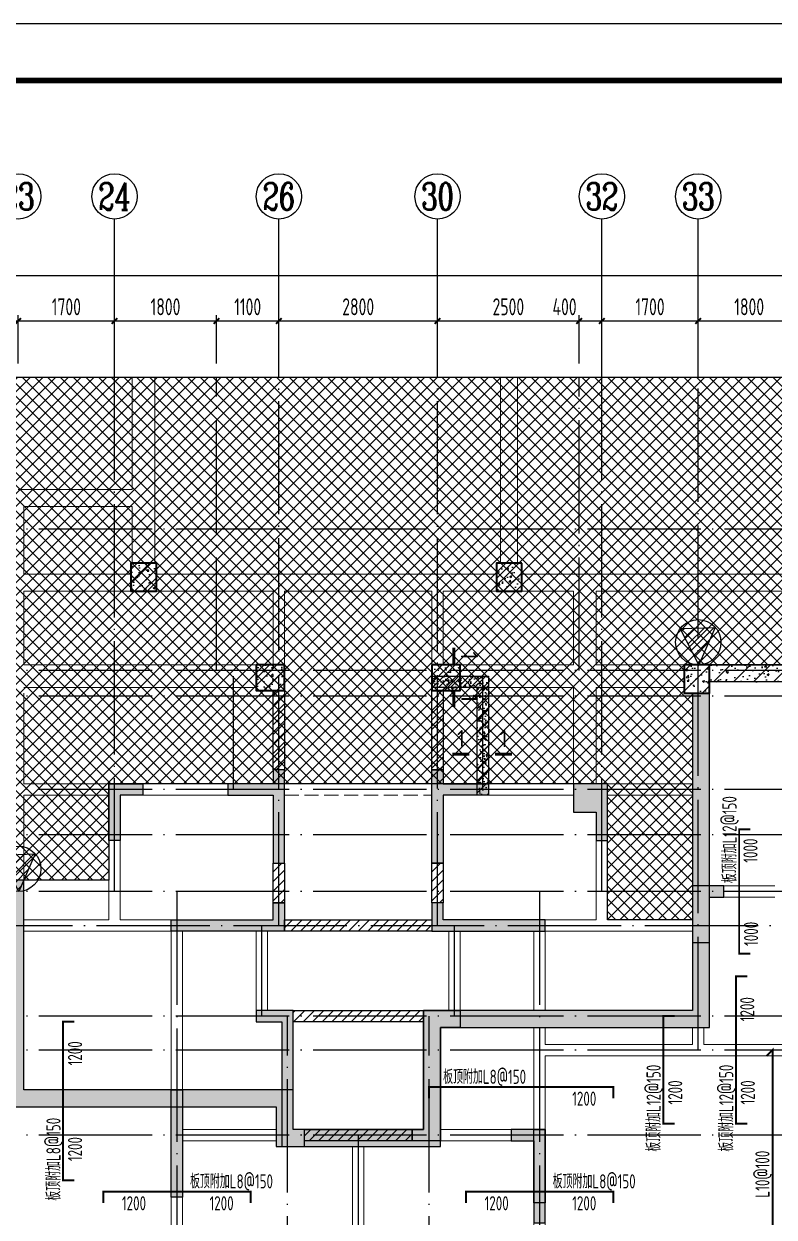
# Model space of a CAD drawing. Extents: x -1712635 to -854203, y -534641 to -21985.
# Drawn here: x -1217691 to -1204452, y -82062 to -60993 of the extents above; entities that cross this region are included whole.
import ezdxf
from ezdxf.enums import TextEntityAlignment as Align

# ---------------------------------------------------------------- set-up
doc = ezdxf.new("R2010")
doc.units = 0
doc.header["$LTSCALE"] = 1000
for name, pattern in [('DASH', [0.35, 0.25, -0.1]), ('DOTE', [2.42, 2, -0.2, 0.02, -0.2]), ('底图$0$虚线', [625, 375, -250])]:
    doc.linetypes.add(name, pattern=pattern)
doc.layers.get('0').update_dxf_attribs({"linetype": 'CONTINUOUS'})
doc.layers.get('Defpoints').update_dxf_attribs({"linetype": 'CONTINUOUS'})
for name, color, linetype in [('-TK', 7, 'CONTINUOUS'), ('A-AXIS', 1, 'CONTINUOUS'), ('A-DOTE', 10, 'DOTE'), ('AXIS_NUM', 7, 'CONTINUOUS'), ('dsptext_beam', 7, 'CONTINUOUS'), ('HATCH', 8, 'CONTINUOUS'), ('S-B板填充', 251, 'CONTINUOUS'), ('S-B板边线', 2, 'CONTINUOUS'), ('S-B板配筋', 6, 'CONTINUOUS'), ('S-B板配筋号', 7, 'CONTINUOUS'), ('S-L主梁线', 4, 'DASH'), ('S-Q墙填充', 252, 'CONTINUOUS'), ('S-Q墙实线', 6, 'CONTINUOUS'), ('S-X详图标注', 3, 'CONTINUOUS'), ('S-Y一般标注', 3, 'CONTINUOUS'), ('S-Z柱实线', 6, 'CONTINUOUS'), ('THICK', 6, 'CONTINUOUS'), ('THIN', 7, 'CONTINUOUS'), ('轮廓线-核心筒', 7, 'CONTINUOUS')]:
    doc.layers.add(name, color=color, linetype=linetype)
doc.layers.add('底图$0$砼柱', color=2, linetype='CONTINUOUS', lineweight=35)
doc.layers.add('底图$0$砼梁虚线', color=4, linetype='底图$0$虚线', lineweight=18)
doc.styles.add('TSSD_Axis', font='complex.shx', dxfattribs={"width": 0.7, "bigfont": 'hztxt.shx'})
doc.styles.add('TSSD_DIMENSION', font='Tssdeng.shx', dxfattribs={"width": 0.7, "bigfont": 'tssdchn.shx'})
doc.styles.add('TSSD_Label', font='Tssdeng.shx', dxfattribs={"width": 0.7, "bigfont": 'hztxt.shx'})
doc.styles.add('TSSD_REIN', font='tssdeng.shx', dxfattribs={"width": 0.7, "height": 300, "bigfont": 'tssdchn.shx'})
doc.dimstyles.new('TSSD_100_100', dxfattribs={"dimtxt": 300, "dimasz": 100, "dimexe": 100, "dimexo": 250, "dimgap": 100, "dimtad": 1, "dimdec": 0, "dimzin": 0, "dimdsep": 46, "dimtxsty": 'TSSD_DIMENSION', "dimblk": 'ARCHTICK', "dimcen": 0, "dimdle": 100, "dimclrt": 7, "dimadec": 0, "dimazin": 0, "dimtfac": 1, "dimtdec": 0, "dimtix": 1, "dimtmove": 2, "dimatfit": 3, "dimldrblk": 'ARCHTICK', "dimfxl": 0, "dimtolj": 1, "dimtzin": 0, "dimarcsym": 0})
pattern_1 = [(50, (-1250292, -65762.5), (358.6301, -31.376), [37.5, -412.5]), (355, (-1250292, -65762.5), (-69.3757, 376.096), [30, -330]), (100.4514, (-1250262.12, -65765.1), (289.2547, 344.7198), [31.87, -350.571]), (46.1842, (-1250292, -65662.5), (533.6205, -82.7595), [56.25, -618.75]), (96.6356, (-1250247.54, -65669.4), (467.3314, 487.059), [47.805, -525.8565]), (351.1842, (-1250292, -65662.5), (467.331, 487.0593), [45, -495]), (21, (-1250242, -65687.5), (298.4535, -201.3094), [37.5, -412.5]), (326, (-1250242, -65687.5), (121.6577, 362.575), [30, -330]), (71.4514, (-1250217.14, -65704.28), (420.1113, 161.2652), [31.87, -350.571]), (37.5, (-1250292.01, -65762.5), (6.07993, 166.44693), [0, -326, 0, -335, 0, -331.25]), (7.5, (-1250292, -65762.5), (131.53477, 197.20586), [0, -191, 0, -318.5, 0, -126.25]), (327.5, (-1250403.51, -65762.5), (266.91122, -11.27744), [0, -125, 0, -390, 0, -517.5]), (317.5, (-1250453.5, -65762.5), (291.5931, 50.0525), [0, -162.5, 0, -259, 0, -367.5]), (45, (-1250292, -65762.5), (-176.7767, 176.7767), [])]
pattern_2 = [(50, (386467.2, -448059.59), (215.178055, -18.82564), [22.5, -247.5]), (355, (386467.2, -448059.6), (-41.6254, 225.65764), [18, -198]), (100.4514, (386485.14, -448061.16), (173.552815, 206.83186), [19.12206, -210.34263]), (46.1842, (386467.2, -447999.6), (320.17231, -49.6557), [33.75, -371.25]), (96.6356, (386493.9, -448003.73), (280.39881, 292.23536), [28.68309, -315.5139]), (351.1842, (386467.2, -447999.6), (280.39858, 292.23558), [27, -297]), (21, (386497.2, -448014.59), (179.072116, -120.785667), [22.5, -247.5]), (326, (386497.2, -448014.6), (72.9946, 217.54501), [18, -198]), (71.4514, (386512.13, -448024.66), (252.06679, 96.75915), [19.12206, -210.34263]), (37.5, (386467.21, -448059.59), (3.647957, 99.868156), [0, -195.6, 0, -201, 0, -198.75]), (7.5, (386467.21, -448059.59), (78.920861, 118.323514), [0, -114.6, 0, -191.1, 0, -75.75]), (327.5, (386400.31, -448059.59), (160.146731, -6.766462), [0, -75, 0, -234, 0, -310.5]), (317.5, (386370.31, -448059.59), (174.95585, 30.031495), [0, -97.5, 0, -155.4, 0, -220.5]), (45, (386467.21, -448059.59), (-106.066017, 106.066017), [])]
pattern_3 = [(45, (-1207658.69, -139521.3), (-84.85281, 84.85281), [])]

# ---------------------------------------------------------------- blocks, each defined once
blk = doc.blocks.new('ts_axno')
at = {"color": 0, "linetype": 'ByBlock', "lineweight": -2}
blk.add_circle((0, 0), 0.5, dxfattribs=at)
at = {"color": 0, "linetype": 'ByBlock', "lineweight": -2, "style": 'TSSD_Axis', "width": 0.7}
blk.add_attdef('A', text='', height=0.6, dxfattribs=at).set_placement((0, 0), align=Align.MIDDLE_CENTER)
blk = doc.blocks.new('_ArchTick')
at = {"color": 0, "const_width": 0.35}
blk.add_lwpolyline([(-0.5, -0.5), (0.5, 0.5)], dxfattribs=at)
blk = doc.blocks.new('*D447')
at = {"layer": 'Defpoints', "color": 0}
for p in [(-190274, 330468), (-192074, 329468), (-190274, 329468)]:
    blk.add_point(p, dxfattribs=at)
at = {"layer": 'S-Y一般标注', "color": 0, "lineweight": -2}
for p, q in [((-192174, 330468), (-190174, 330468)), ((-192074, 329718), (-192074, 330568)), ((-190274, 329718), (-190274, 330568))]:
    blk.add_line(p, q, dxfattribs=at)
at = {"layer": 'S-Y一般标注', "color": 0, "lineweight": -2, "xscale": 100, "yscale": 100, "zscale": 100, "rotation": 180}
blk.add_blockref('_ArchTick', (-192074, 330468), dxfattribs=at)
at = {"layer": 'S-Y一般标注', "color": 0, "lineweight": -2, "xscale": 100, "yscale": 100, "zscale": 100}
blk.add_blockref('_ArchTick', (-190274, 330468), dxfattribs=at)
at = {"layer": 'S-Y一般标注', "color": 7, "insert": (-191174, 330718), "char_height": 300, "attachment_point": 5, "style": 'TSSD_DIMENSION'}
blk.add_mtext('\\A1;1800', dxfattribs=at)
blk = doc.blocks.new('*D448')
at = {"layer": 'Defpoints', "color": 0}
for p in [(-188574, 330468), (-190274, 329468), (-188574, 329468)]:
    blk.add_point(p, dxfattribs=at)
at = {"layer": 'S-Y一般标注', "color": 0, "lineweight": -2}
for p, q in [((-190374, 330468), (-188474, 330468)), ((-190274, 329718), (-190274, 330568)), ((-188574, 329718), (-188574, 330568))]:
    blk.add_line(p, q, dxfattribs=at)
at = {"layer": 'S-Y一般标注', "color": 0, "lineweight": -2, "xscale": 100, "yscale": 100, "zscale": 100, "rotation": 180}
blk.add_blockref('_ArchTick', (-190274, 330468), dxfattribs=at)
at = {"layer": 'S-Y一般标注', "color": 0, "lineweight": -2, "xscale": 100, "yscale": 100, "zscale": 100}
blk.add_blockref('_ArchTick', (-188574, 330468), dxfattribs=at)
at = {"layer": 'S-Y一般标注', "color": 7, "insert": (-189424, 330718), "char_height": 300, "attachment_point": 5, "style": 'TSSD_DIMENSION'}
blk.add_mtext('\\A1;1700', dxfattribs=at)
blk = doc.blocks.new('*D449')
at = {"layer": 'Defpoints', "color": 0}
for p in [(-185674, 330468), (-186774, 329468), (-185674, 329468)]:
    blk.add_point(p, dxfattribs=at)
at = {"layer": 'S-Y一般标注', "color": 0, "lineweight": -2}
for p, q in [((-186874, 330468), (-185574, 330468)), ((-186774, 329718), (-186774, 330568)), ((-185674, 329718), (-185674, 330568))]:
    blk.add_line(p, q, dxfattribs=at)
at = {"layer": 'S-Y一般标注', "color": 0, "lineweight": -2, "xscale": 100, "yscale": 100, "zscale": 100, "rotation": 180}
blk.add_blockref('_ArchTick', (-186774, 330468), dxfattribs=at)
at = {"layer": 'S-Y一般标注', "color": 0, "lineweight": -2, "xscale": 100, "yscale": 100, "zscale": 100}
blk.add_blockref('_ArchTick', (-185674, 330468), dxfattribs=at)
at = {"layer": 'S-Y一般标注', "color": 7, "insert": (-186224, 330718), "char_height": 300, "attachment_point": 5, "style": 'TSSD_DIMENSION'}
blk.add_mtext('\\A1;1100', dxfattribs=at)
blk = doc.blocks.new('*D450')
at = {"layer": 'Defpoints', "color": 0}
for p in [(-182874, 330468), (-185674, 329468), (-182874, 329468)]:
    blk.add_point(p, dxfattribs=at)
at = {"layer": 'S-Y一般标注', "color": 0, "lineweight": -2}
for p, q in [((-185774, 330468), (-182774, 330468)), ((-185674, 329718), (-185674, 330568)), ((-182874, 329718), (-182874, 330568))]:
    blk.add_line(p, q, dxfattribs=at)
at = {"layer": 'S-Y一般标注', "color": 0, "lineweight": -2, "xscale": 100, "yscale": 100, "zscale": 100, "rotation": 180}
blk.add_blockref('_ArchTick', (-185674, 330468), dxfattribs=at)
at = {"layer": 'S-Y一般标注', "color": 0, "lineweight": -2, "xscale": 100, "yscale": 100, "zscale": 100}
blk.add_blockref('_ArchTick', (-182874, 330468), dxfattribs=at)
at = {"layer": 'S-Y一般标注', "color": 7, "insert": (-184274, 330718), "char_height": 300, "attachment_point": 5, "style": 'TSSD_DIMENSION'}
blk.add_mtext('\\A1;2800', dxfattribs=at)
blk = doc.blocks.new('*D451')
at = {"layer": 'Defpoints', "color": 0}
for p in [(-179974, 330468), (-180374, 329468), (-179974, 329468)]:
    blk.add_point(p, dxfattribs=at)
at = {"layer": 'S-Y一般标注', "color": 0, "lineweight": -2}
for p, q in [((-180474, 330468), (-179874, 330468)), ((-180374, 329718), (-180374, 330568)), ((-179974, 329718), (-179974, 330568))]:
    blk.add_line(p, q, dxfattribs=at)
at = {"layer": 'S-Y一般标注', "color": 0, "lineweight": -2, "xscale": 100, "yscale": 100, "zscale": 100, "rotation": 180}
blk.add_blockref('_ArchTick', (-180374, 330468), dxfattribs=at)
at = {"layer": 'S-Y一般标注', "color": 0, "lineweight": -2, "xscale": 100, "yscale": 100, "zscale": 100}
blk.add_blockref('_ArchTick', (-179974, 330468), dxfattribs=at)
at = {"layer": 'S-Y一般标注', "color": 7, "insert": (-180632, 330718), "char_height": 300, "attachment_point": 5, "style": 'TSSD_DIMENSION'}
blk.add_mtext('\\A1;400', dxfattribs=at)
blk = doc.blocks.new('*D452')
at = {"layer": 'Defpoints', "color": 0}
for p in [(-178274, 330468), (-179974, 329468), (-178274, 329468)]:
    blk.add_point(p, dxfattribs=at)
at = {"layer": 'S-Y一般标注', "color": 0, "lineweight": -2}
for p, q in [((-180074, 330468), (-178174, 330468)), ((-179974, 329718), (-179974, 330568)), ((-178274, 329718), (-178274, 330568))]:
    blk.add_line(p, q, dxfattribs=at)
at = {"layer": 'S-Y一般标注', "color": 0, "lineweight": -2, "xscale": 100, "yscale": 100, "zscale": 100, "rotation": 180}
blk.add_blockref('_ArchTick', (-179974, 330468), dxfattribs=at)
at = {"layer": 'S-Y一般标注', "color": 0, "lineweight": -2, "xscale": 100, "yscale": 100, "zscale": 100}
blk.add_blockref('_ArchTick', (-178274, 330468), dxfattribs=at)
at = {"layer": 'S-Y一般标注', "color": 7, "insert": (-179124, 330718), "char_height": 300, "attachment_point": 5, "style": 'TSSD_DIMENSION'}
blk.add_mtext('\\A1;1700', dxfattribs=at)
blk = doc.blocks.new('*D453')
at = {"layer": 'Defpoints', "color": 0}
for p in [(-176474, 330468), (-178274, 329468), (-176474, 329468)]:
    blk.add_point(p, dxfattribs=at)
at = {"layer": 'S-Y一般标注', "color": 0, "lineweight": -2}
for p, q in [((-178374, 330468), (-176374, 330468)), ((-178274, 329718), (-178274, 330568)), ((-176474, 329718), (-176474, 330568))]:
    blk.add_line(p, q, dxfattribs=at)
at = {"layer": 'S-Y一般标注', "color": 0, "lineweight": -2, "xscale": 100, "yscale": 100, "zscale": 100, "rotation": 180}
blk.add_blockref('_ArchTick', (-178274, 330468), dxfattribs=at)
at = {"layer": 'S-Y一般标注', "color": 0, "lineweight": -2, "xscale": 100, "yscale": 100, "zscale": 100}
blk.add_blockref('_ArchTick', (-176474, 330468), dxfattribs=at)
at = {"layer": 'S-Y一般标注', "color": 7, "insert": (-177374, 330718), "char_height": 300, "attachment_point": 5, "style": 'TSSD_DIMENSION'}
blk.add_mtext('\\A1;1800', dxfattribs=at)
blk = doc.blocks.new('*D456')
at = {"layer": 'Defpoints', "color": 0}
for p in [(-171774, 331268), (-221774, 329468), (-171774, 329468)]:
    blk.add_point(p, dxfattribs=at)
at = {"layer": 'S-Y一般标注', "color": 0, "lineweight": -2}
for p, q in [((-221874, 331268), (-171674, 331268)), ((-221774, 329718), (-221774, 331368)), ((-171774, 329718), (-171774, 331368))]:
    blk.add_line(p, q, dxfattribs=at)
at = {"layer": 'S-Y一般标注', "color": 0, "lineweight": -2, "xscale": 100, "yscale": 100, "zscale": 100, "rotation": 180}
blk.add_blockref('_ArchTick', (-221774, 331268), dxfattribs=at)
at = {"layer": 'S-Y一般标注', "color": 0, "lineweight": -2, "xscale": 100, "yscale": 100, "zscale": 100}
blk.add_blockref('_ArchTick', (-171774, 331268), dxfattribs=at)
at = {"layer": 'S-Y一般标注', "color": 7, "insert": (-196774, 331518), "char_height": 300, "attachment_point": 5, "style": 'TSSD_DIMENSION'}
blk.add_mtext('\\A1;50000', dxfattribs=at)
blk = doc.blocks.new('*D471')
at = {"layer": 'Defpoints', "color": 0}
for p in [(-186774, 330468), (-188574, 329468), (-186774, 329468)]:
    blk.add_point(p, dxfattribs=at)
at = {"layer": 'S-Y一般标注', "color": 0, "lineweight": -2}
for p, q in [((-188674, 330468), (-186674, 330468)), ((-188574, 329718), (-188574, 330568)), ((-186774, 329718), (-186774, 330568))]:
    blk.add_line(p, q, dxfattribs=at)
at = {"layer": 'S-Y一般标注', "color": 0, "lineweight": -2, "xscale": 100, "yscale": 100, "zscale": 100, "rotation": 180}
blk.add_blockref('_ArchTick', (-188574, 330468), dxfattribs=at)
at = {"layer": 'S-Y一般标注', "color": 0, "lineweight": -2, "xscale": 100, "yscale": 100, "zscale": 100}
blk.add_blockref('_ArchTick', (-186774, 330468), dxfattribs=at)
at = {"layer": 'S-Y一般标注', "color": 7, "insert": (-187674, 330718), "char_height": 300, "attachment_point": 5, "style": 'TSSD_DIMENSION'}
blk.add_mtext('\\A1;1800', dxfattribs=at)
blk = doc.blocks.new('*D472')
at = {"layer": 'Defpoints', "color": 0}
for p in [(-180374, 330468), (-182874, 329468), (-180374, 329468)]:
    blk.add_point(p, dxfattribs=at)
at = {"layer": 'S-Y一般标注', "color": 0, "lineweight": -2}
for p, q in [((-182974, 330468), (-180274, 330468)), ((-182874, 329718), (-182874, 330568)), ((-180374, 329718), (-180374, 330568))]:
    blk.add_line(p, q, dxfattribs=at)
at = {"layer": 'S-Y一般标注', "color": 0, "lineweight": -2, "xscale": 100, "yscale": 100, "zscale": 100, "rotation": 180}
blk.add_blockref('_ArchTick', (-182874, 330468), dxfattribs=at)
at = {"layer": 'S-Y一般标注', "color": 0, "lineweight": -2, "xscale": 100, "yscale": 100, "zscale": 100}
blk.add_blockref('_ArchTick', (-180374, 330468), dxfattribs=at)
at = {"layer": 'S-Y一般标注', "color": 7, "insert": (-181624, 330718), "char_height": 300, "attachment_point": 5, "style": 'TSSD_DIMENSION'}
blk.add_mtext('\\A1;2500', dxfattribs=at)
blk = doc.blocks.new('20210825.10543883')
at = {"layer": 'S-B板填充'}
h = blk.add_hatch(dxfattribs=at)
h.set_pattern_fill('ARMORED', color=2, scale=30, style=0)
h.set_pattern_definition(pattern_2)
h.paths.add_polyline_path([(1000, 1900), (0, 1900), (0, 2100), (1000, 2100)])
h = blk.add_hatch(dxfattribs=at)
h.set_pattern_fill('ARMORED', color=2, scale=30, style=0)
h.set_pattern_definition(pattern_2)
h.paths.add_polyline_path([(1000, 0), (800, 0), (800, 1900), (1000, 1900)])
at = {"layer": 'S-B板边线', "color": 2}
for points in [[(1000, 1900), (0, 1900), (0, 2100), (1000, 2100)], [(1000, 0), (800, 0), (800, 1900), (1000, 1900)]]:
    blk.add_lwpolyline(points, close=True, dxfattribs=at)
at = {"layer": 'THICK', "const_width": 50}
for points in [[(388, 2306), (388, 2606)], [(388, 1855), (388, 1555)], [(662, 725), (362, 725)], [(1112, 725), (1412, 725)]]:
    blk.add_lwpolyline(points, dxfattribs=at)
at = {"layer": 'THICK', "style": 'TSSD_Label'}
for p in [(513, 2537), (513, 1786)]:
    blk.add_text('1', height=300, rotation=270, dxfattribs=at).set_placement(p)
for p in [(442, 850), (1193, 850)]:
    blk.add_text('1', height=300, dxfattribs=at).set_placement(p)
blk = doc.blocks.new('A1')
blk.add_lwpolyline([(0, 59400), (0, 0), (84100, 0), (84100, 59400)], close=True)
at = {"const_width": 100}
blk.add_lwpolyline([(2500, 58400), (2500, 1000), (83100, 1000), (83100, 58400)], close=True, dxfattribs=at)
blk = doc.blocks.new('20210825.16003463')
at = {"layer": 'S-X详图标注'}
h = blk.add_hatch(dxfattribs=at)
h.set_pattern_fill('METAL', color=256, scale=30, style=0)
h.set_pattern_definition([(45, (155888.15, -197553.9), (-84.852814, 84.852814), [])])
h.paths.add_polyline_path([(44353, 13400), (44022, 14043), (44641, 14063)])
h = blk.add_hatch(dxfattribs=at)
h.set_pattern_fill('METAL', color=256, scale=30, style=0)
h.set_pattern_definition([(45, (143888.15, -201553.9), (-84.852814, 84.852814), [])])
h.paths.add_polyline_path([(32353, 9400), (32022, 10043), (32641, 10063)])
for points in [[(44353, 13400), (44022, 14043), (44641, 14063), (44353, 13400)], [(32353, 9400), (32022, 10043), (32641, 10063), (32353, 9400)]]:
    blk.add_lwpolyline(points, dxfattribs=at)
for centre in [(44340, 13800), (32340, 9800)]:
    blk.add_circle(centre, 400, dxfattribs=at)
blk = doc.blocks.new('20210825.01395608')
at = {"layer": 'A-AXIS'}
for p, q in [((116798.7, -233739.7), (116798.7, -230939.7)), ((119698.7, -233739.7), (119698.7, -230939.7)), ((122498.7, -233739.7), (122498.7, -230939.7)), ((125398.7, -233739.7), (125398.7, -230939.7)), ((127098.7, -233739.7), (127098.7, -230939.7))]:
    blk.add_line(p, q, dxfattribs=at)
at = {"layer": 'A-DOTE'}
for p, q in [((116798.7, -242813.2), (116798.7, -233739.7)), ((118598.7, -238913.2), (118598.7, -233739.7)), ((119698.7, -243413), (119698.7, -233739.7)), ((122498.7, -243413), (122498.7, -233739.7)), ((124998.7, -238913.2), (124998.7, -233739.7)), ((125398.7, -242813.2), (125398.7, -233739.7)), ((127098.7, -245613.2), (127098.7, -233739.7)), ((136822.6, -236413.2), (82598.7, -236413.2)), ((136822.6, -238913.2), (82598.7, -238913.2)), ((118898.7, -241013.2), (118898.7, -238913.2)), ((123298.7, -241013.2), (123298.7, -238913.2)), ((136822.6, -239363.2), (82598.7, -239363.2)), ((136822.6, -241013.2), (82598.7, -241013.2)), ((136822.6, -241813.2), (82598.7, -241813.2)), ((136822.6, -242813.2), (82598.7, -242813.2)), ((117898.9, -242813.2), (117898.7, -255388.1)), ((124298.5, -242813.2), (124298.7, -255388.1)), ((82598.7, -243413), (136822.6, -243413)), ((119398.7, -245013.2), (119398.7, -243413.2)), ((122798.7, -245013.2), (122798.7, -243413.2)), ((136822.6, -245013.2), (82598.7, -245013.2)), ((119848.7, -255388.1), (119848.7, -245013.2)), ((122348.7, -255388.1), (122348.7, -245013.2)), ((136822.6, -245613.2), (82598.7, -245613.2)), ((136822.6, -247113.2), (82598.7, -247113.2)), ((121098.7, -247113.2), (121098.7, -255388.1))]:
    blk.add_line(p, q, dxfattribs=at)
at = {"layer": 'A-AXIS'}
ref = blk.add_blockref('ts_axno', (115098.7, -230539.7), dxfattribs=dict(at, xscale=800, yscale=800, zscale=800))
ref.add_attrib('15', '23', dxfattribs={"layer": 'AXIS_NUM', "height": 480, "style": 'TSSD_Axis', "width": 0.7}).set_placement((115098.7, -230539.7), align=Align.MIDDLE_CENTER)
ref = blk.add_blockref('ts_axno', (116798.7, -230539.7), dxfattribs=dict(at, xscale=800, yscale=800, zscale=800))
ref.add_attrib('16', '24', dxfattribs={"layer": 'AXIS_NUM', "height": 480, "style": 'TSSD_Axis', "width": 0.7}).set_placement((116798.7, -230539.7), align=Align.MIDDLE_CENTER)
ref = blk.add_blockref('ts_axno', (119698.7, -230539.7), dxfattribs=dict(at, xscale=800, yscale=800, zscale=800))
ref.add_attrib('17', '26', dxfattribs={"layer": 'AXIS_NUM', "height": 480, "style": 'TSSD_Axis', "width": 0.7}).set_placement((119698.7, -230539.7), align=Align.MIDDLE_CENTER)
ref = blk.add_blockref('ts_axno', (122498.7, -230539.7), dxfattribs=dict(at, xscale=800, yscale=800, zscale=800))
ref.add_attrib('18', '30', dxfattribs={"layer": 'AXIS_NUM', "height": 480, "style": 'TSSD_Axis', "width": 0.7}).set_placement((122498.7, -230539.7), align=Align.MIDDLE_CENTER)
ref = blk.add_blockref('ts_axno', (125398.7, -230539.7), dxfattribs=dict(at, xscale=800, yscale=800, zscale=800))
ref.add_attrib('19', '32', dxfattribs={"layer": 'AXIS_NUM', "height": 480, "style": 'TSSD_Axis', "width": 0.7}).set_placement((125398.7, -230539.7), align=Align.MIDDLE_CENTER)
ref = blk.add_blockref('ts_axno', (127098.7, -230539.7), dxfattribs=dict(at, xscale=800, yscale=800, zscale=800))
ref.add_attrib('20', '33', dxfattribs={"layer": 'AXIS_NUM', "height": 480, "style": 'TSSD_Axis', "width": 0.7}).set_placement((127098.7, -230539.7), align=Align.MIDDLE_CENTER)
at = {"layer": 'S-Y一般标注'}
for base, p1, p2, picture, middle in [((133598.7, -231939.7), (83598.7, -233739.7), (133598.7, -233739.7), '*D456', (108598.7, -231689.7)), ((115098.7, -232739.7), (113298.7, -233739.7), (115098.7, -233739.7), '*D447', (114198.7, -232489.7)), ((116798.7, -232739.7), (115098.7, -233739.7), (116798.7, -233739.7), '*D448', (115948.7, -232489.7)), ((118598.7, -232739.7), (116798.7, -233739.7), (118598.7, -233739.7), '*D471', (117698.7, -232489.7)), ((119698.7, -232739.7), (118598.7, -233739.7), (119698.7, -233739.7), '*D449', (119148.7, -232489.7)), ((122498.7, -232739.7), (119698.7, -233739.7), (122498.7, -233739.7), '*D450', (121098.7, -232489.7)), ((124998.7, -232739.7), (122498.7, -233739.7), (124998.7, -233739.7), '*D472', (123748.7, -232489.7)), ((127098.7, -232739.7), (125398.7, -233739.7), (127098.7, -233739.7), '*D452', (126248.7, -232489.7)), ((128898.7, -232739.7), (127098.7, -233739.7), (128898.7, -233739.7), '*D453', (127998.7, -232489.7))]:
    dim = blk.add_linear_dim(base=base, p1=p1, p2=p2, dimstyle='TSSD_100_100', dxfattribs=at)
    dim.commit()
    dim.dimension.update_dxf_attribs({"geometry": picture, "text_midpoint": middle, "insert": (305372.3, -563207.3)})
dim = blk.add_linear_dim(base=(125398.7, -232739.7), p1=(124998.7, -233739.7), p2=(125398.7, -233739.7), dimstyle='TSSD_100_100', dxfattribs=at)
dim.commit()
dim.dimension.update_dxf_attribs({"geometry": '*D451', "text_midpoint": (124740.6, -232489.7), "dimtype": 128, "insert": (305372.3, -563207.3)})

msp = doc.modelspace()

# ---------------------------------------------------------------- hatches: boundary and pattern name
at = {"layer": 'HATCH'}
h = msp.add_hatch(dxfattribs=at)
h.set_pattern_fill('METAL', color=256, scale=30, style=0)
h.set_pattern_definition(pattern_3)
h.paths.add_polyline_path([(-1213291.31, -72762.26), (-1213091.31, -72762.26), (-1213091.31, -74162.27), (-1213291.31, -74162.27)])
h = msp.add_hatch(dxfattribs=at)
h.set_pattern_fill('METAL', color=256, scale=30, style=0)
h.set_pattern_definition(pattern_3)
h.paths.add_polyline_path([(-1210491.31, -72762.27), (-1210291.31, -72762.27), (-1210291.31, -74162.27), (-1210491.3, -74162.27)])
h = msp.add_hatch(dxfattribs=at)
h.set_pattern_fill('METAL', color=256, scale=30, style=0)
h.set_pattern_definition([(45, (-1182658.69, -139521.29), (-84.85281, 84.85281), [])])
h.paths.add_polyline_path([(-1213291.31, -75812.26), (-1213091.31, -75812.26), (-1213091.31, -76512.25), (-1213291.31, -76512.25)])
h = msp.add_hatch(dxfattribs=at)
h.set_pattern_fill('METAL', color=256, scale=30, style=0)
h.set_pattern_definition([(45, (-1179858.69, -139521.3), (-84.85281, 84.85281), [])])
h.paths.add_polyline_path([(-1210491.31, -75812.27), (-1210291.31, -75812.27), (-1210291.31, -76512.27), (-1210491.31, -76512.27)])
h = msp.add_hatch(dxfattribs=at)
h.set_pattern_fill('METAL', color=256, scale=30, style=0)
h.set_pattern_definition([(45, (-1182658.69, -139521.3), (-84.85281, 84.85281), [])])
h.paths.add_polyline_path([(-1213091.31, -76811.99), (-1210491.31, -76811.99), (-1210491.31, -77011.99), (-1213091.31, -77011.99)])
h = msp.add_hatch(dxfattribs=at)
h.set_pattern_fill('METAL', color=256, scale=30, style=0)
h.set_pattern_definition(pattern_3)
h.paths.add_polyline_path([(-1212941.31, -78412.27), (-1210641.31, -78412.27), (-1210641.31, -78612.53), (-1212941.31, -78612.53)])
h = msp.add_hatch(dxfattribs=at)
h.set_pattern_fill('METAL', color=256, scale=30, style=0)
h.set_pattern_definition(pattern_3)
h.paths.add_polyline_path([(-1212741.31, -80512.27), (-1210841.31, -80512.27), (-1210841.31, -80712.27), (-1212741.31, -80712.27)])
at = {"layer": 'S-B板填充'}
h = msp.add_hatch(dxfattribs=at)
h.set_pattern_fill('HOLE_MATETIEL', color=256, scale=50, style=0)
h.set_pattern_definition([(45, (-1207658.69, -77072.05), (-112.2532, 112.2532), []), (135, (-1207658.69, -77072.05), (-112.2532, -112.2532), [])])
h.paths.add_polyline_path([(-1196653.04, -67238.71), (-1250291.31, -67238.71), (-1250291.31, -87387.13), (-1196653.04, -87387.13)])
h.paths.add_polyline_path([(-1233491.31, -84912.27), (-1240091.31, -84912.27), (-1240091.31, -83712.27), (-1249691.31, -83712.27), (-1249691.31, -83212.27), (-1249391.31, -83212.27), (-1249391.31, -76212.27), (-1241191.31, -76212.26), (-1241191.31, -74412.26), (-1239091.31, -74412.27), (-1239091.31, -72312.27), (-1236191.31, -72312.27), (-1231528.04, -72312.27), (-1231528.04, -70512.27), (-1231078.04, -70512.27), (-1231078.04, -70712.27), (-1226078.04, -70712.27), (-1226078.04, -70512.27), (-1225628.04, -70512.27), (-1225628.04, -70712.27), (-1223391.31, -70712.27), (-1223391.31, -72312.27), (-1223241.31, -72312.27), (-1223241.31, -72812.27), (-1223391.31, -72812.26), (-1223391.31, -76112.26), (-1216191.31, -76112.27), (-1216191.31, -74412.27), (-1207391.31, -74412.27), (-1207391.31, -76811.98), (-1205891.31, -76811.98), (-1205891.31, -72812.27), (-1206041.31, -72812.27), (-1206041.31, -72312.27), (-1197691.31, -72312.27), (-1197691.31, -83712.27), (-1208491.31, -83712.27), (-1208491.31, -84912.27), (-1215091.31, -84912.27), (-1215091.31, -83712.27), (-1233491.31, -83712.27)], flags=16)
at = {"layer": 'S-Q墙填充'}
h = msp.add_hatch(dxfattribs=at)
h.set_pattern_fill('ARMORED', color=252, scale=50, style=0)
h.set_pattern_definition(pattern_1)
h.paths.add_polyline_path([(-1215353.04, -70512.27), (-1215803.04, -70512.27), (-1215803.04, -71012.27), (-1215353.04, -71012.27)])
h = msp.add_hatch(dxfattribs=at)
h.set_pattern_fill('ARMORED', color=252, scale=50, style=0)
h.set_pattern_definition(pattern_1)
h.paths.add_polyline_path([(-1208903.04, -70512.27), (-1209353.04, -70512.27), (-1209353.04, -71012.27), (-1208903.04, -71012.27)])
h = msp.add_hatch(dxfattribs=at)
h.set_pattern_fill('ARMORED', color=252, scale=50, style=0)
h.set_pattern_definition(pattern_1)
h.paths.add_polyline_path([(-1205891.31, -78412.26), (-1210641.31, -78412.26), (-1210641.31, -80512.27), (-1212941.31, -80512.27), (-1212941.31, -79812.27), (-1217691.31, -79812.27), (-1217691.31, -76112.27), (-1223391.31, -76112.27), (-1223391.31, -70712.27), (-1225628.04, -70712.27), (-1225628.04, -71012.27), (-1223691.31, -71012.27), (-1223691.31, -76412.27), (-1217991.31, -76412.27), (-1217991.31, -80112.27), (-1213241.31, -80112.27), (-1213241.31, -80812.27), (-1210341.31, -80812.27), (-1210341.31, -78712.26), (-1205591.31, -78712.26), (-1205591.31, -72812.27), (-1205891.31, -72812.27)])
h = msp.add_hatch(dxfattribs=at)
h.set_pattern_fill('ARMORED', color=252, scale=50, style=0)
h.set_pattern_definition(pattern_1)
h.paths.add_polyline_path([(-1213591.31, -72312.27), (-1213591.31, -72762.27), (-1213091.31, -72762.27), (-1213091.31, -72312.27)])
h = msp.add_hatch(dxfattribs=at)
h.set_pattern_fill('ARMORED', color=252, scale=50, style=0)
h.set_pattern_definition(pattern_1)
h.paths.add_polyline_path([(-1210491.31, -72312.27), (-1210491.31, -72762.27), (-1209991.31, -72762.27), (-1209991.31, -72312.27)])
h = msp.add_hatch(dxfattribs=at)
h.set_pattern_fill('ARMORED', color=252, scale=50, style=0)
h.set_pattern_definition(pattern_1)
h.paths.add_polyline_path([(-1205591.31, -72312.27), (-1206041.31, -72312.27), (-1206041.31, -72812.27), (-1205591.31, -72812.27)])
h = msp.add_hatch(dxfattribs=at)
h.set_pattern_fill('ARMORED', color=252, scale=50, style=0)
h.set_pattern_definition(pattern_1)
h.paths.add_polyline_path([(-1197691.31, -72612.27), (-1205591.31, -72612.27), (-1205591.31, -72312.27), (-1197691.31, -72312.27)])
for points in [[(-1213291.31, -75812.27), (-1213091.31, -75812.27), (-1213091.31, -74162.27), (-1213291.31, -74162.27), (-1213291.31, -74412.27), (-1214091.31, -74412.27), (-1214091.31, -74612.27), (-1213291.31, -74612.27)], [(-1210291.31, -75812.27), (-1210491.31, -75812.27), (-1210491.31, -74162.27), (-1210291.31, -74162.27), (-1210291.31, -74412.27), (-1209491.31, -74412.27), (-1209491.31, -74612.27), (-1210291.31, -74612.27)], [(-1216191.31, -74412.27), (-1215591.31, -74412.27), (-1215591.31, -74612.27), (-1215991.31, -74612.27), (-1215991.31, -75412.27), (-1216191.31, -75412.27)], [(-1207391.31, -74412.27), (-1207991.31, -74412.27), (-1207991.31, -74912.27), (-1207591.31, -74912.27), (-1207591.31, -75412.27), (-1207391.31, -75412.27)], [(-1205891.31, -76212.27), (-1205891.31, -77212.27), (-1205591.31, -77212.27), (-1205591.31, -76412.27), (-1205341.31, -76412.27), (-1205341.31, -76212.27)], [(-1213091.31, -76512.27), (-1213091.31, -77012.27), (-1215091.31, -77012.27), (-1215091.31, -76812.27), (-1213291.31, -76812.27), (-1213291.31, -76512.27)], [(-1210491.31, -76512.27), (-1210491.31, -77012.27), (-1208491.31, -77012.27), (-1208491.31, -76812.27), (-1210291.31, -76812.27), (-1210291.31, -76512.27)], [(-1213591.31, -78412.27), (-1213591.31, -78612.27), (-1213141.31, -78612.27), (-1213141.31, -80812.27), (-1212741.31, -80812.27), (-1212741.31, -80512.27), (-1212941.31, -80512.27), (-1212941.31, -78412.27)], [(-1209991.31, -78412.27), (-1209991.31, -78712.27), (-1210341.31, -78712.27), (-1210341.31, -80712.27), (-1210841.31, -80712.27), (-1210841.31, -80512.27), (-1210641.31, -80512.27), (-1210641.31, -78412.27)], [(-1214891.31, -79812.27), (-1214891.31, -79812.27), (-1214891.31, -80112.27), (-1214891.31, -80112.27), (-1214891.31, -81712.27), (-1215091.31, -81712.27), (-1215091.31, -79812.27)], [(-1208691.31, -80512.27), (-1209091.31, -80512.27), (-1209091.31, -80712.27), (-1208691.31, -80712.27), (-1208691.31, -82162.27), (-1208491.31, -82162.27), (-1208491.31, -80512.27)], [(-1208491.31, -81812.27), (-1208691.31, -81812.27), (-1208691.31, -80512.27), (-1208491.31, -80512.27)]]:
    msp.add_hatch(color=256, dxfattribs=at).paths.add_polyline_path(points)

# ---------------------------------------------------------------- linework, layer by layer
at = {"layer": 'S-B板配筋', "color": 2}
for points in [[(-1213291.31, -72762.26), (-1213091.31, -72762.26), (-1213091.31, -74162.27), (-1213291.31, -74162.27)], [(-1210491.31, -72762.27), (-1210291.31, -72762.27), (-1210291.31, -74162.27), (-1210491.3, -74162.27)], [(-1213291.31, -75812.26), (-1213091.31, -75812.26), (-1213091.31, -76512.25), (-1213291.31, -76512.25)], [(-1210491.31, -75812.27), (-1210291.31, -75812.27), (-1210291.31, -76512.27), (-1210491.31, -76512.27)], [(-1213091.31, -76811.99), (-1210491.31, -76811.99), (-1210491.31, -77011.99), (-1213091.31, -77011.99)], [(-1212941.31, -78412.27), (-1210641.31, -78412.27), (-1210641.31, -78612.53), (-1212941.31, -78612.53)], [(-1212741.31, -80512.27), (-1210841.31, -80512.27), (-1210841.31, -80712.27), (-1212741.31, -80712.27)]]:
    msp.add_lwpolyline(points, close=True, dxfattribs=at)
at = {"layer": 'S-B板配筋', "lineweight": 35, "const_width": 35}
for points in [[(-1204868.75, -77412.26), (-1205068.75, -77412.26), (-1205068.75, -75212.26), (-1204868.75, -75212.26)], [(-1204926.25, -80412.26), (-1205126.25, -80412.26), (-1205126.25, -77812.26), (-1204926.25, -77812.26)], [(-1206208.23, -80412.26), (-1206408.23, -80412.26), (-1206408.23, -78512.26), (-1206208.23, -78512.26)], [(-1216798.82, -81412.26), (-1216998.82, -81412.26), (-1216998.82, -78612.26), (-1216798.82, -78612.26)], [(-1204585.83, -83506.19), (-1204479.77, -83612.26), (-1204479.77, -79112.26), (-1204585.83, -79218.32)], [(-1210541.31, -79965.78), (-1210541.31, -79765.78), (-1207291.32, -79765.78), (-1207291.32, -79965.78)], [(-1216291.29, -81812.59), (-1216291.29, -81612.59), (-1213691.29, -81612.59), (-1213691.29, -81812.59)], [(-1209891.32, -81812.59), (-1209891.32, -81612.59), (-1207291.32, -81612.59), (-1207291.32, -81812.59)]]:
    msp.add_lwpolyline(points, dxfattribs=at)
at = {"layer": 'S-L主梁线', "linetype": 'ByBlock', "lineweight": 18}
msp.add_line((-1210491.31, -74412.27), (-1213091.31, -74412.27), dxfattribs=at)
at = {"layer": 'S-L主梁线', "linetype": 'DASH', "lineweight": 18}
msp.add_line((-1213091.31, -74612.27), (-1210491.31, -74612.27), dxfattribs=at)
at = {"layer": 'S-Q墙实线', "linetype": 'ByBlock'}
msp.add_lwpolyline([(-1205891.31, -78412.26), (-1210641.31, -78412.26), (-1210641.31, -80512.27), (-1212941.31, -80512.27), (-1212941.31, -79812.27), (-1217691.31, -79812.27), (-1217691.31, -76112.27), (-1223391.31, -76112.27), (-1223391.31, -70712.27), (-1225628.04, -70712.27), (-1225628.04, -71012.27), (-1223691.31, -71012.27), (-1223691.31, -76412.27), (-1217991.31, -76412.27), (-1217991.31, -80112.27), (-1213241.31, -80112.27), (-1213241.31, -80812.27), (-1210341.31, -80812.27), (-1210341.31, -78712.26), (-1205591.31, -78712.26), (-1205591.31, -72812.27), (-1205891.31, -72812.27), (-1205891.31, -78412.26)], dxfattribs=at)
msp.add_lwpolyline([(-1197691.31, -72612.27), (-1205591.31, -72612.27), (-1205591.31, -72312.27), (-1197691.31, -72312.27), (-1197691.31, -72612.27)], close=True, dxfattribs=at)
at = {"layer": 'S-Q墙实线'}
for points in [[(-1213291.31, -75812.27), (-1213091.31, -75812.27), (-1213091.31, -74162.27), (-1213291.31, -74162.27), (-1213291.31, -74412.27), (-1214091.31, -74412.27), (-1214091.31, -74612.27), (-1213291.31, -74612.27)], [(-1210291.31, -75812.27), (-1210491.31, -75812.27), (-1210491.31, -74162.27), (-1210291.31, -74162.27), (-1210291.31, -74412.27), (-1209491.31, -74412.27), (-1209491.31, -74612.27), (-1210291.31, -74612.27)], [(-1216191.31, -74412.27), (-1215591.31, -74412.27), (-1215591.31, -74612.27), (-1215991.31, -74612.27), (-1215991.31, -75412.27), (-1216191.31, -75412.27)], [(-1207391.31, -74412.27), (-1207991.31, -74412.27), (-1207991.31, -74912.27), (-1207591.31, -74912.27), (-1207591.31, -75412.27), (-1207391.31, -75412.27)], [(-1205891.31, -76212.27), (-1205891.31, -77212.27), (-1205591.31, -77212.27), (-1205591.31, -76412.27), (-1205341.31, -76412.27), (-1205341.31, -76212.27)], [(-1213091.31, -76512.27), (-1213091.31, -77012.27), (-1215091.31, -77012.27), (-1215091.31, -76812.27), (-1213291.31, -76812.27), (-1213291.31, -76512.27)], [(-1210491.31, -76512.27), (-1210491.31, -77012.27), (-1208491.31, -77012.27), (-1208491.31, -76812.27), (-1210291.31, -76812.27), (-1210291.31, -76512.27)], [(-1213591.31, -78412.27), (-1213591.31, -78612.27), (-1213141.31, -78612.27), (-1213141.31, -80812.27), (-1212741.31, -80812.27), (-1212741.31, -80512.27), (-1212941.31, -80512.27), (-1212941.31, -78412.27)], [(-1209991.31, -78412.27), (-1209991.31, -78712.27), (-1210341.31, -78712.27), (-1210341.31, -80712.27), (-1210841.31, -80712.27), (-1210841.31, -80512.27), (-1210641.31, -80512.27), (-1210641.31, -78412.27)], [(-1208491.31, -81812.27), (-1208691.31, -81812.27), (-1208691.31, -80512.27), (-1208491.31, -80512.27)]]:
    msp.add_lwpolyline(points, close=True, dxfattribs=at)
for points in [[(-1214891.31, -79812.27), (-1214891.31, -79812.27), (-1214891.31, -80112.27), (-1214891.31, -80112.27), (-1214891.31, -81712.27), (-1215091.31, -81712.27), (-1215091.31, -79812.27), (-1214891.31, -79812.27)], [(-1208691.31, -80512.27), (-1209091.31, -80512.27), (-1209091.31, -80712.27), (-1208691.31, -80712.27), (-1208691.31, -82162.27), (-1208491.31, -82162.27), (-1208491.31, -80512.27), (-1208691.31, -80512.27)]]:
    msp.add_lwpolyline(points, dxfattribs=at)
at = {"layer": 'S-Z柱实线', "lineweight": 35}
for points in [[(-1215353.04, -70512.27), (-1215803.04, -70512.27), (-1215803.04, -71012.27), (-1215353.04, -71012.27)], [(-1208903.04, -70512.27), (-1209353.04, -70512.27), (-1209353.04, -71012.27), (-1208903.04, -71012.27)], [(-1213591.31, -72312.27), (-1213591.31, -72762.27), (-1213091.31, -72762.27), (-1213091.31, -72312.27)], [(-1210491.31, -72312.27), (-1210491.31, -72762.27), (-1209991.31, -72762.27), (-1209991.31, -72312.27)], [(-1205591.31, -72312.27), (-1206041.31, -72312.27), (-1206041.31, -72812.27), (-1205591.31, -72812.27)]]:
    msp.add_lwpolyline(points, close=True, dxfattribs=at)
at = {"layer": 'THIN'}
msp.add_lwpolyline([(-1196373.04, -67238.71), (-1223342.17, -67238.71), (-1223412.17, -67458.71), (-1223532.17, -67018.71), (-1223602.17, -67238.71), (-1250571.31, -67238.71)], dxfattribs=at)
at = {"layer": '底图$0$砼柱', "color": 3, "lineweight": 35}
for points in [[(-1215353.04, -70512.26), (-1215803.04, -70512.26), (-1215803.04, -71012.26), (-1215353.04, -71012.26)], [(-1208903.04, -70512.26), (-1209353.04, -70512.26), (-1209353.04, -71012.26), (-1208903.04, -71012.26)], [(-1213591.31, -72312.26), (-1213591.31, -72762.26), (-1213091.31, -72762.26), (-1213091.31, -72312.26)], [(-1210491.31, -72312.26), (-1210491.31, -72762.26), (-1209991.31, -72762.26), (-1209991.31, -72312.26)], [(-1205591.31, -72312.26), (-1206041.31, -72312.26), (-1206041.31, -72812.26), (-1205591.31, -72812.26)]]:
    msp.add_lwpolyline(points, close=True, dxfattribs=at)
at = {"layer": '底图$0$砼梁虚线', "lineweight": 18}
for p, q in [((-1215778.04, -67238.71), (-1215778.04, -69212.27)), ((-1215378.04, -69362.27), (-1215378.04, -67238.71)), ((-1209278.04, -67238.71), (-1209278.04, -70512.27)), ((-1208978.04, -70512.27), (-1208978.04, -67238.71)), ((-1215778.04, -69212.27), (-1217791.31, -69212.27)), ((-1215378.04, -70512.27), (-1215378.04, -69362.27)), ((-1213191.31, -70712.27), (-1215353.04, -70712.27)), ((-1210391.31, -70712.27), (-1213191.31, -70712.27)), ((-1209353.04, -70712.27), (-1210391.31, -70712.27)), ((-1207691.32, -70712.27), (-1208903.04, -70712.27)), ((-1202553.04, -70712.27), (-1207691.32, -70712.27)), ((-1217691.31, -71012.27), (-1215803.04, -71012.27)), ((-1217691.31, -72312.27), (-1217691.31, -71012.27)), ((-1215353.04, -71012.27), (-1213291.31, -71012.27)), ((-1213291.31, -71012.27), (-1213291.31, -72312.27)), ((-1210291.31, -71012.27), (-1209353.04, -71012.27)), ((-1210291.31, -72312.27), (-1210291.31, -71012.27)), ((-1208903.04, -71012.27), (-1207991.32, -71012.27)), ((-1207991.32, -71012.27), (-1207991.31, -72312.27)), ((-1207591.32, -71012.27), (-1202553.04, -71012.27)), ((-1207591.31, -72312.27), (-1207591.32, -71012.27)), ((-1214291.3, -72312.27), (-1217691.31, -72312.27)), ((-1213591.31, -72312.27), (-1214291.3, -72312.27)), ((-1207991.31, -72312.27), (-1209991.31, -72312.27)), ((-1206041.31, -72312.27), (-1207591.31, -72312.27)), ((-1217691.31, -72712.27), (-1214291.3, -72712.27)), ((-1217691.31, -74412.27), (-1217691.31, -72812.27)), ((-1214291.3, -72712.27), (-1213591.31, -72712.27)), ((-1213291.31, -72762.27), (-1213291.31, -74212.27)), ((-1210291.31, -74212.27), (-1210291.31, -72762.27)), ((-1209991.31, -72712.27), (-1207991.31, -72712.27)), ((-1209691.19, -72712.27), (-1209691.19, -74412.27)), ((-1207991.31, -72712.27), (-1207991.31, -74412.27)), ((-1207591.31, -72712.27), (-1206041.31, -72712.27)), ((-1207591.31, -74412.27), (-1207591.31, -72712.27)), ((-1216191.31, -74412.27), (-1217691.31, -74412.27)), ((-1217691.31, -74612.27), (-1216191.31, -74612.27)), ((-1217691.31, -75012.27), (-1217691.31, -74612.27)), ((-1215591.38, -74612.27), (-1214091.15, -74612.27)), ((-1209491.19, -74612.27), (-1207991.31, -74612.27)), ((-1207391.31, -74612.27), (-1205891.31, -74612.27)), ((-1217691.31, -76112.27), (-1217691.31, -75012.27)), ((-1216191.31, -75412.26), (-1216191.31, -76812)), ((-1215991.31, -76312.27), (-1215991.31, -75412.26)), ((-1207591.31, -75412.26), (-1207591.31, -76312.27)), ((-1207391.31, -76811.98), (-1207391.31, -75412.26)), ((-1213291.31, -75812.26), (-1213291.31, -76511.99)), ((-1210291.31, -76511.99), (-1210291.31, -75812.26)), ((-1215991.31, -76812), (-1215991.31, -76312.27)), ((-1207591.31, -76312.27), (-1207591.31, -76811.99)), ((-1205341.39, -76412.27), (-1204441.31, -76412.27)), ((-1216191.31, -76812), (-1217691.31, -76812.01)), ((-1215091.31, -76811.99), (-1215991.31, -76812)), ((-1207591.31, -76811.99), (-1208491.31, -76811.99)), ((-1205891.31, -76811.98), (-1207391.31, -76811.98)), ((-1217691.31, -77012.01), (-1216091.31, -77012)), ((-1216091.31, -77012), (-1215091.31, -77011.99)), ((-1215091.31, -77012.27), (-1215091.31, -79912.27)), ((-1214891.31, -79912.27), (-1214891.31, -77012.27)), ((-1213591.36, -77011.99), (-1213591.36, -78412.26)), ((-1213391.36, -78412.26), (-1213391.36, -77011.99)), ((-1213091.31, -77011.99), (-1210491.31, -77011.99)), ((-1210191.42, -77011.99), (-1210191.42, -78412.26)), ((-1209991.42, -78412.26), (-1209991.42, -77011.99)), ((-1208691.31, -77011.99), (-1208691.31, -78412.26)), ((-1208491.31, -77011.99), (-1207491.31, -77011.99)), ((-1208491.31, -78412.26), (-1208491.31, -77011.99)), ((-1207491.31, -77011.99), (-1205891.31, -77011.98)), ((-1210641.31, -78412.26), (-1212941.31, -78412.26)), ((-1208691.31, -78712.26), (-1208691.31, -79112.27)), ((-1208491.31, -79012.27), (-1208491.31, -78712.26)), ((-1205891.31, -78712.26), (-1205891.31, -79012.27)), ((-1205691.31, -79012.27), (-1205691.31, -78712.26)), ((-1208691.31, -79112.27), (-1208691.31, -80512.27)), ((-1205891.31, -79012.27), (-1208491.31, -79012.27)), ((-1208491.31, -79212.27), (-1205791.31, -79212.27)), ((-1208491.31, -80612.27), (-1208491.31, -79212.27)), ((-1205791.31, -79212.27), (-1204091.31, -79212.27)), ((-1204091.31, -79012.27), (-1205691.31, -79012.27)), ((-1213241.31, -80512.27), (-1214891.31, -80512.27)), ((-1209091.31, -80512.27), (-1210341.31, -80512.27)), ((-1214891.31, -80712.27), (-1213241.31, -80712.27)), ((-1211891.31, -80812.27), (-1211891.31, -83412.27)), ((-1211691.31, -83412.27), (-1211691.31, -80812.27)), ((-1210341.31, -80712.27), (-1209091.31, -80712.27)), ((-1215091.31, -81712.27), (-1215091.31, -83262.27)), ((-1214891.31, -83262.27), (-1214891.31, -81712.27)), ((-1208691.31, -81712.27), (-1208691.31, -83262.27)), ((-1208491.31, -83262.27), (-1208491.31, -81712.27))]:
    msp.add_line(p, q, dxfattribs=at)
at = {"layer": '底图$0$砼梁虚线', "linetype": 'ByBlock', "lineweight": 18}
for p, q in [((-1217691.31, -69512.27), (-1215778.04, -69512.27)), ((-1217691.31, -70712.27), (-1217691.31, -69512.27)), ((-1215778.04, -69512.27), (-1215778.04, -70512.27)), ((-1215803.04, -70712.27), (-1217691.31, -70712.27)), ((-1213091.31, -71012.27), (-1211578.04, -71012.27)), ((-1213091.31, -72312.27), (-1213091.31, -71012.27)), ((-1211578.04, -71012.27), (-1210491.31, -71012.27)), ((-1210491.31, -71012.27), (-1210491.31, -72312.27)), ((-1213091.31, -74162.27), (-1213091.31, -72762.26)), ((-1210491.31, -72762.26), (-1210491.31, -74162.27)), ((-1209491.19, -74412.27), (-1209491.19, -72712.27)), ((-1214091.15, -74412.27), (-1215591.38, -74412.27)), ((-1207991.31, -74412.27), (-1209491.19, -74412.27)), ((-1205891.31, -74412.27), (-1207391.31, -74412.27)), ((-1213091.31, -76511.99), (-1213091.31, -75812.26)), ((-1210491.31, -75812.26), (-1210491.31, -76511.99)), ((-1204441.31, -76212.27), (-1205341.39, -76212.27)), ((-1210491.31, -76811.99), (-1213091.31, -76811.99)), ((-1212941.31, -78612.53), (-1210641.31, -78612.53))]:
    msp.add_line(p, q, dxfattribs=at)
at = {"layer": '轮廓线-核心筒', "linetype": 'ByBlock'}
for points in [[(-1216191.31, -74412.26), (-1216191.31, -76112.26), (-1223391.31, -76112.26), (-1223391.31, -72812.26), (-1223241.31, -72812.26), (-1223241.31, -72312.26), (-1223391.31, -72312.26), (-1223391.31, -70712.26), (-1225628.04, -70712.26), (-1225628.04, -70512.26), (-1226078.04, -70512.26), (-1226078.04, -70712.26), (-1231078.04, -70712.26), (-1231078.04, -70512.26), (-1231528.04, -70512.26), (-1231528.04, -72312.26), (-1236191.31, -72312.26), (-1236191.31, -72312.26), (-1239091.31, -72312.26), (-1239091.31, -74412.26), (-1241191.31, -74412.26), (-1241191.31, -76212.26), (-1249391.31, -76212.26)], [(-1249691.31, -83712.26), (-1240091.31, -83712.26), (-1240091.31, -84912.26), (-1233491.31, -84912.26), (-1233491.31, -83712.26), (-1215091.31, -83712.26), (-1215091.31, -84912.26), (-1208491.31, -84912.26), (-1208491.31, -83712.26), (-1197691.31, -83712.26), (-1197691.31, -83712.26), (-1197691.31, -83712.26), (-1197691.31, -72312.26), (-1206041.31, -72312.26), (-1206041.31, -72812.26), (-1205891.31, -72812.26), (-1205891.31, -76212.26), (-1205891.31, -76811.98), (-1207391.31, -76811.98), (-1207391.31, -74412.26), (-1216191.31, -74412.26)]]:
    msp.add_lwpolyline(points, dxfattribs=at)

# ---------------------------------------------------------------- block references
at = {"layer": '-TK'}
msp.add_blockref('A1', (-1263615.11, -120392.79), dxfattribs=at)
at = {"layer": 'A-DOTE'}
msp.add_blockref('20210825.01395608', (-1332890.01, 166500.98), dxfattribs=at)
at = {"layer": 'dsptext_beam'}
msp.add_blockref('20210825.10543883', (-1210491.31, -74612.27), dxfattribs=at)
at = {"layer": 'S-Q墙填充', "color": 2}
msp.add_blockref('20210825.16003463', (-1250131.04, -85712.06), dxfattribs=at)

# ---------------------------------------------------------------- texts
at = {"layer": 'S-B板配筋号', "color": 1, "style": 'TSSD_REIN', "width": 0.7}
for s, rotation, p in [('板顶附加L12@150', 90, (-1205114.52, -76164.03)), ('板顶附加L12@150', 90, (-1206454, -80905.93)), ('板顶附加L12@150', 90, (-1205172.02, -80905.93)), ('板顶附加L8@150', 90, (-1217044.59, -81771.97)), ('L10@100', 449.999992, (-1204532.88, -81717.9))]:
    msp.add_text(s, height=250, rotation=rotation, dxfattribs=at).set_placement(p)
at = {"layer": 'S-B板配筋号', "style": 'TSSD_REIN', "width": 0.7}
for s, p in [('1000', (-1204994.16, -75590.72)), ('1000', (-1204983.34, -77060.81)), ('1200', (-1205051.66, -78390.72)), ('1200', (-1216913.41, -79170.51)), ('1200', (-1206322.82, -79860.81)), ('1200', (-1205040.84, -79860.81)), ('1200', (-1216913.41, -80860.81))]:
    msp.add_text(s, height=250, rotation=449.999992, dxfattribs=at).set_placement(p, align=Align.TOP_CENTER)
at = {"layer": 'S-B板配筋号', "color": 1, "style": 'TSSD_REIN', "width": 0.7}
for p in [(-1210292.61, -79708.98), (-1214759.13, -81555.8), (-1208359.15, -81555.8)]:
    msp.add_text('板顶附加L8@150', height=250, dxfattribs=at).set_placement(p)
at = {"layer": 'S-B板配筋号', "style": 'TSSD_REIN', "width": 0.7}
for p in [(-1207802.73, -79845.78), (-1215748.4, -81692.59), (-1214202.7, -81692.59), (-1209348.43, -81692.59), (-1207802.73, -81692.59)]:
    msp.add_text('1200', height=250, dxfattribs=at).set_placement(p, align=Align.TOP_CENTER)

doc.saveas('drawing.dxf')
